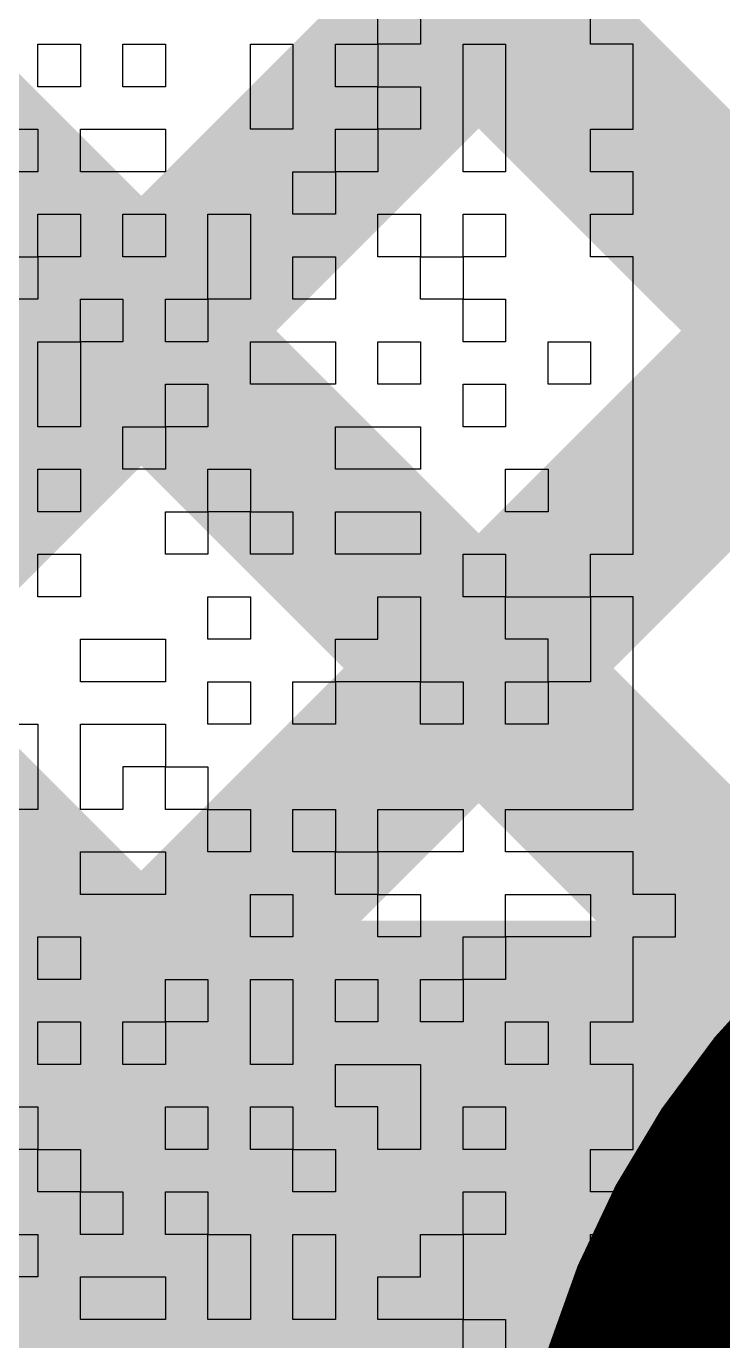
# Model space of a CAD drawing. Header units: millimetres. Extents: x 3.07 to 5.81, y 1.29 to 3.84.
# Drawn here: x 5.0298 to 5.059, y 2.6164 to 2.6715 of the extents above; entities that cross this region are included whole.
import ezdxf

# ---------------------------------------------------------------- set-up
doc = ezdxf.new("R2010")
doc.units = ezdxf.units.MM
doc.header["$MEASUREMENT"] = 0
for name, color, linetype in [('BottomLayer', 5, 'Continuous'), ('BottomOverlay', 54, 'Continuous'), ('TopLayer', 1, 'Continuous')]:
    doc.layers.add(name, color=color, linetype=linetype)

msp = doc.modelspace()

# ---------------------------------------------------------------- hatches: boundary and pattern name
at = {"layer": 'BottomLayer'}
for points in [[(4.727171572875254, 2.988778172875254), (4.732828427124746, 2.994435027124746), (5.085807727124746, 2.641455727124746), (5.080150872875254, 2.635798872875254)], [(4.727171572875254, 2.960493872875254), (4.732828427124746, 2.966150727124746), (5.066948527124747, 2.632030627124746), (5.061291672875254, 2.626373772875254)], [(4.727171572875254, 2.932209572875254), (4.732828427124746, 2.937866427124746), (5.057289027124746, 2.613405827124746), (5.051632172875254, 2.607748972875254)], [(4.732828427124746, 2.323007872875254), (4.727171572875254, 2.328664727124746), (5.263335272875254, 2.864828427124746), (5.268992127124746, 2.859171572875254)], [(4.732828427124746, 2.294723572875254), (4.727171572875254, 2.300380427124746), (5.291619572875254, 2.864828427124746), (5.297276427124746, 2.859171572875254)], [(4.732828427124746, 2.351292172875254), (4.727171572875254, 2.356949027124746), (5.235050972875253, 2.864828427124746), (5.240707827124746, 2.859171572875254)]]:
    msp.add_hatch(color=5, dxfattribs=at).paths.add_polyline_path(points)
at = {"layer": 'TopLayer'}
for points in [[(4.830926172875253, 2.828454972875254), (4.836583027124746, 2.834111827124746), (5.085321127124746, 2.585373727124746), (5.079664272875254, 2.579716872875254)], [(4.859210472875254, 2.828454972875254), (4.864867327124746, 2.834111827124746), (5.116881627124746, 2.582097527124746), (5.111224772875254, 2.576440672875254)], [(4.887494772875254, 2.828454972875254), (4.893151627124746, 2.834111827124746), (5.138010727124746, 2.589252727124746), (5.132353872875254, 2.583595872875254)], [(4.960707827124746, 2.579171572875254), (4.955050972875254, 2.584828427124746), (5.143310772875254, 2.773088227124746), (5.148967627124746, 2.767431372875254)], [(4.988992127124746, 2.579171572875254), (4.983335272875254, 2.584828427124746), (5.171595072875254, 2.773088227124746), (5.177251927124746, 2.767431372875254)], [(5.017276427124746, 2.579171572875254), (5.011619572875254, 2.584828427124746), (5.199879372875253, 2.773088227124746), (5.205536227124746, 2.767431372875254)], [(4.973, 2.595), (5.195, 2.595), (5.195, 2.634), (4.973, 2.634)]]:
    msp.add_hatch(color=1, dxfattribs=at).paths.add_polyline_path(points)

# ---------------------------------------------------------------- linework, layer by layer
at = {"layer": 'BottomLayer', "const_width": 0.008}
msp.add_lwpolyline([(5.054, 2.605, -0.4142135623730951), (5.088, 2.639)], format="xyb", dxfattribs=at)
at = {"layer": 'BottomOverlay'}
for p, q in [((5.0445231, 2.6707354), (5.0445231, 2.6725172)), ((5.0463048, 2.6725172), (5.0463048, 2.6707354)), ((5.0534317, 2.6707354), (5.0534317, 2.6725172)), ((5.0302692, 2.6689537), (5.0302692, 2.6707354)), ((5.0302692, 2.6707354), (5.0320509, 2.6707354)), ((5.0320509, 2.6707354), (5.0320509, 2.6689537)), ((5.0338327, 2.6689537), (5.0338327, 2.6707354)), ((5.0338327, 2.6707354), (5.0356144, 2.6707354)), ((5.0356144, 2.6707354), (5.0356144, 2.6689537)), ((5.0391779, 2.6689537), (5.0391779, 2.6707354)), ((5.0391779, 2.6707354), (5.0409596, 2.6707354)), ((5.0409596, 2.6707354), (5.0409596, 2.6689537)), ((5.0427413, 2.6689537), (5.0427413, 2.6707354)), ((5.0427413, 2.6707354), (5.0445231, 2.6707354)), ((5.0463048, 2.6707354), (5.0445231, 2.6707354)), ((5.0445231, 2.6707354), (5.0445231, 2.6689537)), ((5.0480865, 2.6689537), (5.0480865, 2.6707354)), ((5.0480865, 2.6707354), (5.0498682, 2.6707354)), ((5.0498682, 2.6707354), (5.0498682, 2.6689537)), ((5.0552135, 2.6707354), (5.0534317, 2.6707354)), ((5.0552135, 2.6689537), (5.0552135, 2.6707354)), ((5.0320509, 2.6689537), (5.0302692, 2.6689537)), ((5.0356144, 2.6689537), (5.0338327, 2.6689537)), ((5.0391779, 2.667172), (5.0391779, 2.6689537)), ((5.0409596, 2.6689537), (5.0409596, 2.667172)), ((5.0445231, 2.6689537), (5.0427413, 2.6689537)), ((5.0445231, 2.667172), (5.0445231, 2.6689537)), ((5.0445231, 2.6689537), (5.0463048, 2.6689537)), ((5.0463048, 2.6689537), (5.0463048, 2.667172)), ((5.0480865, 2.667172), (5.0480865, 2.6689537)), ((5.0498682, 2.6689537), (5.0498682, 2.667172)), ((5.0552135, 2.667172), (5.0552135, 2.6689537)), ((5.0284875, 2.667172), (5.0302692, 2.667172)), ((5.0302692, 2.667172), (5.0302692, 2.6653903)), ((5.0320509, 2.6653903), (5.0320509, 2.667172)), ((5.0320509, 2.667172), (5.0356144, 2.667172)), ((5.0356144, 2.667172), (5.0356144, 2.6653903)), ((5.0409596, 2.667172), (5.0391779, 2.667172)), ((5.0427413, 2.6653903), (5.0427413, 2.667172)), ((5.0427413, 2.667172), (5.0445231, 2.667172)), ((5.0463048, 2.667172), (5.0445231, 2.667172)), ((5.0445231, 2.667172), (5.0445231, 2.6653903)), ((5.0480865, 2.6653903), (5.0480865, 2.667172)), ((5.0498682, 2.667172), (5.0498682, 2.6653903)), ((5.0534317, 2.6653903), (5.0534317, 2.667172)), ((5.0534317, 2.667172), (5.0552135, 2.667172)), ((5.0302692, 2.6653903), (5.0284875, 2.6653903)), ((5.0356144, 2.6653903), (5.0320509, 2.6653903)), ((5.0409596, 2.6636085), (5.0409596, 2.6653903)), ((5.0409596, 2.6653903), (5.0427413, 2.6653903)), ((5.0445231, 2.6653903), (5.0427413, 2.6653903)), ((5.0427413, 2.6653903), (5.0427413, 2.6636085)), ((5.0498682, 2.6653903), (5.0480865, 2.6653903)), ((5.0552135, 2.6653903), (5.0534317, 2.6653903)), ((5.0552135, 2.6636085), (5.0552135, 2.6653903)), ((5.0302692, 2.6618268), (5.0302692, 2.6636085)), ((5.0302692, 2.6636085), (5.0320509, 2.6636085)), ((5.0320509, 2.6636085), (5.0320509, 2.6618268)), ((5.0338327, 2.6618268), (5.0338327, 2.6636085)), ((5.0338327, 2.6636085), (5.0356144, 2.6636085)), ((5.0356144, 2.6636085), (5.0356144, 2.6618268)), ((5.0373962, 2.6618268), (5.0373962, 2.6636085)), ((5.0373962, 2.6636085), (5.0391779, 2.6636085)), ((5.0391779, 2.6636085), (5.0391779, 2.6618268)), ((5.0427413, 2.6636085), (5.0409596, 2.6636085)), ((5.0445231, 2.6618268), (5.0445231, 2.6636085)), ((5.0445231, 2.6636085), (5.0463048, 2.6636085)), ((5.0463048, 2.6636085), (5.0463048, 2.6618268)), ((5.0480865, 2.6618268), (5.0480865, 2.6636085)), ((5.0480865, 2.6636085), (5.0498682, 2.6636085)), ((5.0498682, 2.6636085), (5.0498682, 2.6618268)), ((5.0534317, 2.6618268), (5.0534317, 2.6636085)), ((5.0534317, 2.6636085), (5.0552135, 2.6636085)), ((5.0284875, 2.6618268), (5.0302692, 2.6618268)), ((5.0320509, 2.6618268), (5.0302692, 2.6618268)), ((5.0302692, 2.6618268), (5.0302692, 2.6600451)), ((5.0356144, 2.6618268), (5.0338327, 2.6618268)), ((5.0373962, 2.6600451), (5.0373962, 2.6618268)), ((5.0391779, 2.6618268), (5.0391779, 2.6600451)), ((5.0409596, 2.6600451), (5.0409596, 2.6618268)), ((5.0409596, 2.6618268), (5.0427413, 2.6618268)), ((5.0427413, 2.6618268), (5.0427413, 2.6600451)), ((5.0463048, 2.6618268), (5.0445231, 2.6618268)), ((5.0463048, 2.6600451), (5.0463048, 2.6618268)), ((5.0463048, 2.6618268), (5.0480865, 2.6618268)), ((5.0498682, 2.6618268), (5.0480865, 2.6618268)), ((5.0480865, 2.6618268), (5.0480865, 2.6600451)), ((5.0552135, 2.6618268), (5.0534317, 2.6618268)), ((5.0552135, 2.6600451), (5.0552135, 2.6618268)), ((5.0302692, 2.6600451), (5.0284875, 2.6600451)), ((5.0320509, 2.6582634), (5.0320509, 2.6600451)), ((5.0320509, 2.6600451), (5.0338327, 2.6600451)), ((5.0338327, 2.6600451), (5.0338327, 2.6582634)), ((5.0356144, 2.6582634), (5.0356144, 2.6600451)), ((5.0356144, 2.6600451), (5.0373962, 2.6600451)), ((5.0391779, 2.6600451), (5.0373962, 2.6600451)), ((5.0373962, 2.6600451), (5.0373962, 2.6582634)), ((5.0427413, 2.6600451), (5.0409596, 2.6600451)), ((5.0480865, 2.6600451), (5.0463048, 2.6600451)), ((5.0480865, 2.6582634), (5.0480865, 2.6600451)), ((5.0480865, 2.6600451), (5.0498682, 2.6600451)), ((5.0498682, 2.6600451), (5.0498682, 2.6582634)), ((5.0552135, 2.6582634), (5.0552135, 2.6600451)), ((5.0302692, 2.6564816), (5.0302692, 2.6582634)), ((5.0302692, 2.6582634), (5.0320509, 2.6582634)), ((5.0338327, 2.6582634), (5.0320509, 2.6582634)), ((5.0320509, 2.6582634), (5.0320509, 2.6564816)), ((5.0373962, 2.6582634), (5.0356144, 2.6582634)), ((5.0391779, 2.6564816), (5.0391779, 2.6582634)), ((5.0391779, 2.6582634), (5.0427413, 2.6582634)), ((5.0427413, 2.6582634), (5.0427413, 2.6564816)), ((5.0445231, 2.6564816), (5.0445231, 2.6582634)), ((5.0445231, 2.6582634), (5.0463048, 2.6582634)), ((5.0463048, 2.6582634), (5.0463048, 2.6564816)), ((5.0498682, 2.6582634), (5.0480865, 2.6582634)), ((5.0516499, 2.6564816), (5.0516499, 2.6582634)), ((5.0516499, 2.6582634), (5.0534317, 2.6582634)), ((5.0534317, 2.6582634), (5.0534317, 2.6564816)), ((5.0552135, 2.6564816), (5.0552135, 2.6582634)), ((5.0302692, 2.6546999), (5.0302692, 2.6564816)), ((5.0320509, 2.6564816), (5.0320509, 2.6546999)), ((5.0356144, 2.6546999), (5.0356144, 2.6564816)), ((5.0356144, 2.6564816), (5.0373962, 2.6564816)), ((5.0373962, 2.6564816), (5.0373962, 2.6546999)), ((5.0427413, 2.6564816), (5.0391779, 2.6564816)), ((5.0463048, 2.6564816), (5.0445231, 2.6564816)), ((5.0480865, 2.6546999), (5.0480865, 2.6564816)), ((5.0480865, 2.6564816), (5.0498682, 2.6564816)), ((5.0498682, 2.6564816), (5.0498682, 2.6546999)), ((5.0534317, 2.6564816), (5.0516499, 2.6564816)), ((5.0552135, 2.6546999), (5.0552135, 2.6564816)), ((5.0320509, 2.6546999), (5.0302692, 2.6546999)), ((5.0338327, 2.6529181), (5.0338327, 2.6546999)), ((5.0338327, 2.6546999), (5.0356144, 2.6546999)), ((5.0373962, 2.6546999), (5.0356144, 2.6546999)), ((5.0356144, 2.6546999), (5.0356144, 2.6529181)), ((5.0427413, 2.6529181), (5.0427413, 2.6546999)), ((5.0427413, 2.6546999), (5.0463048, 2.6546999)), ((5.0463048, 2.6546999), (5.0463048, 2.6529181)), ((5.0498682, 2.6546999), (5.0480865, 2.6546999)), ((5.0552135, 2.6529181), (5.0552135, 2.6546999)), ((5.0302692, 2.6511364), (5.0302692, 2.6529181)), ((5.0302692, 2.6529181), (5.0320509, 2.6529181)), ((5.0320509, 2.6529181), (5.0320509, 2.6511364)), ((5.0356144, 2.6529181), (5.0338327, 2.6529181)), ((5.0373962, 2.6511364), (5.0373962, 2.6529181)), ((5.0373962, 2.6529181), (5.0391779, 2.6529181)), ((5.0391779, 2.6529181), (5.0391779, 2.6511364)), ((5.0463048, 2.6529181), (5.0427413, 2.6529181)), ((5.0498682, 2.6511364), (5.0498682, 2.6529181)), ((5.0498682, 2.6529181), (5.0516499, 2.6529181)), ((5.0516499, 2.6529181), (5.0516499, 2.6511364)), ((5.0552135, 2.6511364), (5.0552135, 2.6529181)), ((5.0320509, 2.6511364), (5.0302692, 2.6511364)), ((5.0356144, 2.6493547), (5.0356144, 2.6511364)), ((5.0356144, 2.6511364), (5.0373962, 2.6511364)), ((5.0391779, 2.6511364), (5.0373962, 2.6511364)), ((5.0373962, 2.6511364), (5.0373962, 2.6493547)), ((5.0391779, 2.6493547), (5.0391779, 2.6511364)), ((5.0391779, 2.6511364), (5.0409596, 2.6511364)), ((5.0409596, 2.6511364), (5.0409596, 2.6493547)), ((5.0427413, 2.6493547), (5.0427413, 2.6511364)), ((5.0427413, 2.6511364), (5.0463048, 2.6511364)), ((5.0463048, 2.6511364), (5.0463048, 2.6493547)), ((5.0516499, 2.6511364), (5.0498682, 2.6511364)), ((5.0552135, 2.6493547), (5.0552135, 2.6511364)), ((5.0302692, 2.647573), (5.0302692, 2.6493547)), ((5.0302692, 2.6493547), (5.0320509, 2.6493547)), ((5.0320509, 2.6493547), (5.0320509, 2.647573)), ((5.0373962, 2.6493547), (5.0356144, 2.6493547)), ((5.0409596, 2.6493547), (5.0391779, 2.6493547)), ((5.0463048, 2.6493547), (5.0427413, 2.6493547)), ((5.0480865, 2.647573), (5.0480865, 2.6493547)), ((5.0480865, 2.6493547), (5.0498682, 2.6493547)), ((5.0498682, 2.6493547), (5.0498682, 2.647573)), ((5.0534317, 2.647573), (5.0534317, 2.6493547)), ((5.0534317, 2.6493547), (5.0552135, 2.6493547)), ((5.0320509, 2.647573), (5.0302692, 2.647573)), ((5.0373962, 2.6457912), (5.0373962, 2.647573)), ((5.0373962, 2.647573), (5.0391779, 2.647573)), ((5.0391779, 2.647573), (5.0391779, 2.6457912)), ((5.0445231, 2.6457912), (5.0445231, 2.647573)), ((5.0445231, 2.647573), (5.0463048, 2.647573)), ((5.0463048, 2.647573), (5.0463048, 2.6457912)), ((5.0498682, 2.647573), (5.0480865, 2.647573)), ((5.0498682, 2.6457912), (5.0498682, 2.647573)), ((5.0498682, 2.647573), (5.0534317, 2.647573)), ((5.0552135, 2.647573), (5.0534317, 2.647573)), ((5.0534317, 2.647573), (5.0534317, 2.6457912)), ((5.0552135, 2.6457912), (5.0552135, 2.647573)), ((5.0320509, 2.6440095), (5.0320509, 2.6457912)), ((5.0320509, 2.6457912), (5.0356144, 2.6457912)), ((5.0356144, 2.6457912), (5.0356144, 2.6440095)), ((5.0391779, 2.6457912), (5.0373962, 2.6457912)), ((5.0427413, 2.6440095), (5.0427413, 2.6457912)), ((5.0427413, 2.6457912), (5.0445231, 2.6457912)), ((5.0463048, 2.6457912), (5.0463048, 2.6440095)), ((5.0516499, 2.6457912), (5.0498682, 2.6457912)), ((5.0516499, 2.6440095), (5.0516499, 2.6457912)), ((5.0534317, 2.6457912), (5.0534317, 2.6440095)), ((5.0552135, 2.6440095), (5.0552135, 2.6457912)), ((5.0356144, 2.6440095), (5.0320509, 2.6440095)), ((5.0373962, 2.6422278), (5.0373962, 2.6440095)), ((5.0373962, 2.6440095), (5.0391779, 2.6440095)), ((5.0391779, 2.6440095), (5.0391779, 2.6422278)), ((5.0409596, 2.6422278), (5.0409596, 2.6440095)), ((5.0409596, 2.6440095), (5.0427413, 2.6440095)), ((5.0463048, 2.6440095), (5.0427413, 2.6440095)), ((5.0427413, 2.6440095), (5.0427413, 2.6422278)), ((5.0463048, 2.6422278), (5.0463048, 2.6440095)), ((5.0463048, 2.6440095), (5.0480865, 2.6440095)), ((5.0480865, 2.6440095), (5.0480865, 2.6422278)), ((5.0498682, 2.6422278), (5.0498682, 2.6440095)), ((5.0498682, 2.6440095), (5.0516499, 2.6440095)), ((5.0534317, 2.6440095), (5.0516499, 2.6440095)), ((5.0516499, 2.6440095), (5.0516499, 2.6422278)), ((5.0552135, 2.6422278), (5.0552135, 2.6440095)), ((5.0284875, 2.6422278), (5.0302692, 2.6422278)), ((5.0302692, 2.6422278), (5.0302692, 2.640446)), ((5.0320509, 2.640446), (5.0320509, 2.6422278)), ((5.0320509, 2.6422278), (5.0356144, 2.6422278)), ((5.0356144, 2.6422278), (5.0356144, 2.640446)), ((5.0391779, 2.6422278), (5.0373962, 2.6422278)), ((5.0427413, 2.6422278), (5.0409596, 2.6422278)), ((5.0480865, 2.6422278), (5.0463048, 2.6422278)), ((5.0516499, 2.6422278), (5.0498682, 2.6422278)), ((5.0552135, 2.640446), (5.0552135, 2.6422278)), ((5.0302692, 2.640446), (5.0302692, 2.6386643)), ((5.0320509, 2.6386643), (5.0320509, 2.640446)), ((5.0356144, 2.640446), (5.0338327, 2.640446)), ((5.0338327, 2.640446), (5.0338327, 2.6386643)), ((5.0356144, 2.6386643), (5.0356144, 2.640446)), ((5.0356144, 2.640446), (5.0373962, 2.640446)), ((5.0373962, 2.640446), (5.0373962, 2.6386643)), ((5.0552135, 2.6386643), (5.0552135, 2.640446)), ((5.0302692, 2.6386643), (5.0284875, 2.6386643)), ((5.0338327, 2.6386643), (5.0320509, 2.6386643)), ((5.0373962, 2.6386643), (5.0356144, 2.6386643)), ((5.0373962, 2.6368826), (5.0373962, 2.6386643)), ((5.0373962, 2.6386643), (5.0391779, 2.6386643)), ((5.0391779, 2.6386643), (5.0391779, 2.6368826)), ((5.0409596, 2.6368826), (5.0409596, 2.6386643)), ((5.0409596, 2.6386643), (5.0427413, 2.6386643)), ((5.0427413, 2.6386643), (5.0427413, 2.6368826)), ((5.0445231, 2.6368826), (5.0445231, 2.6386643)), ((5.0445231, 2.6386643), (5.0480865, 2.6386643)), ((5.0480865, 2.6386643), (5.0480865, 2.6368826)), ((5.0498682, 2.6368826), (5.0498682, 2.6386643)), ((5.0498682, 2.6386643), (5.0552135, 2.6386643)), ((5.0320509, 2.6351008), (5.0320509, 2.6368826)), ((5.0320509, 2.6368826), (5.0356144, 2.6368826)), ((5.0356144, 2.6368826), (5.0356144, 2.6351008)), ((5.0391779, 2.6368826), (5.0373962, 2.6368826)), ((5.0427413, 2.6368826), (5.0409596, 2.6368826)), ((5.0427413, 2.6351008), (5.0427413, 2.6368826)), ((5.0427413, 2.6368826), (5.0445231, 2.6368826)), ((5.0480865, 2.6368826), (5.0445231, 2.6368826)), ((5.0445231, 2.6368826), (5.0445231, 2.6351008)), ((5.0552135, 2.6368826), (5.0498682, 2.6368826)), ((5.0552135, 2.6351008), (5.0552135, 2.6368826)), ((5.0356144, 2.6351008), (5.0320509, 2.6351008)), ((5.0391779, 2.6333191), (5.0391779, 2.6351008)), ((5.0391779, 2.6351008), (5.0409596, 2.6351008)), ((5.0409596, 2.6351008), (5.0409596, 2.6333191)), ((5.0445231, 2.6351008), (5.0427413, 2.6351008)), ((5.0445231, 2.6333191), (5.0445231, 2.6351008)), ((5.0445231, 2.6351008), (5.0463048, 2.6351008)), ((5.0463048, 2.6351008), (5.0463048, 2.6333191)), ((5.0498682, 2.6333191), (5.0498682, 2.6351008)), ((5.0498682, 2.6351008), (5.0534317, 2.6351008)), ((5.0534317, 2.6351008), (5.0534317, 2.6333191)), ((5.0569952, 2.6351008), (5.0552135, 2.6351008)), ((5.0569952, 2.6333191), (5.0569952, 2.6351008)), ((5.0302692, 2.6315373), (5.0302692, 2.6333191)), ((5.0302692, 2.6333191), (5.0320509, 2.6333191)), ((5.0320509, 2.6333191), (5.0320509, 2.6315373)), ((5.0409596, 2.6333191), (5.0391779, 2.6333191)), ((5.0463048, 2.6333191), (5.0445231, 2.6333191)), ((5.0480865, 2.6315373), (5.0480865, 2.6333191)), ((5.0480865, 2.6333191), (5.0498682, 2.6333191)), ((5.0534317, 2.6333191), (5.0498682, 2.6333191)), ((5.0498682, 2.6333191), (5.0498682, 2.6315373)), ((5.0552135, 2.6315373), (5.0552135, 2.6333191)), ((5.0552135, 2.6333191), (5.0569952, 2.6333191)), ((5.0320509, 2.6315373), (5.0302692, 2.6315373)), ((5.0356144, 2.6297556), (5.0356144, 2.6315373)), ((5.0356144, 2.6315373), (5.0373962, 2.6315373)), ((5.0373962, 2.6315373), (5.0373962, 2.6297556)), ((5.0391779, 2.6297556), (5.0391779, 2.6315373)), ((5.0391779, 2.6315373), (5.0409596, 2.6315373)), ((5.0409596, 2.6315373), (5.0409596, 2.6297556)), ((5.0427413, 2.6297556), (5.0427413, 2.6315373)), ((5.0427413, 2.6315373), (5.0445231, 2.6315373)), ((5.0445231, 2.6315373), (5.0445231, 2.6297556)), ((5.0463048, 2.6297556), (5.0463048, 2.6315373)), ((5.0463048, 2.6315373), (5.0480865, 2.6315373)), ((5.0498682, 2.6315373), (5.0480865, 2.6315373)), ((5.0480865, 2.6315373), (5.0480865, 2.6297556)), ((5.0552135, 2.6297556), (5.0552135, 2.6315373)), ((5.0302692, 2.6279739), (5.0302692, 2.6297556)), ((5.0302692, 2.6297556), (5.0320509, 2.6297556)), ((5.0320509, 2.6297556), (5.0320509, 2.6279739)), ((5.0338327, 2.6279739), (5.0338327, 2.6297556)), ((5.0338327, 2.6297556), (5.0356144, 2.6297556)), ((5.0373962, 2.6297556), (5.0356144, 2.6297556)), ((5.0356144, 2.6297556), (5.0356144, 2.6279739)), ((5.0391779, 2.6279739), (5.0391779, 2.6297556)), ((5.0409596, 2.6297556), (5.0409596, 2.6279739)), ((5.0445231, 2.6297556), (5.0427413, 2.6297556)), ((5.0480865, 2.6297556), (5.0463048, 2.6297556)), ((5.0498682, 2.6279739), (5.0498682, 2.6297556)), ((5.0498682, 2.6297556), (5.0516499, 2.6297556)), ((5.0516499, 2.6297556), (5.0516499, 2.6279739)), ((5.0534317, 2.6279739), (5.0534317, 2.6297556)), ((5.0534317, 2.6297556), (5.0552135, 2.6297556)), ((5.0320509, 2.6279739), (5.0302692, 2.6279739)), ((5.0356144, 2.6279739), (5.0338327, 2.6279739)), ((5.0409596, 2.6279739), (5.0391779, 2.6279739)), ((5.0427413, 2.6261922), (5.0427413, 2.6279739)), ((5.0427413, 2.6279739), (5.0463048, 2.6279739)), ((5.0463048, 2.6279739), (5.0463048, 2.6261922)), ((5.0516499, 2.6279739), (5.0498682, 2.6279739)), ((5.0552135, 2.6279739), (5.0534317, 2.6279739)), ((5.0552135, 2.6261922), (5.0552135, 2.6279739)), ((5.0284875, 2.6261922), (5.0302692, 2.6261922)), ((5.0302692, 2.6261922), (5.0302692, 2.6244105)), ((5.0356144, 2.6244105), (5.0356144, 2.6261922)), ((5.0356144, 2.6261922), (5.0373962, 2.6261922)), ((5.0373962, 2.6261922), (5.0373962, 2.6244105)), ((5.0391779, 2.6244105), (5.0391779, 2.6261922)), ((5.0391779, 2.6261922), (5.0409596, 2.6261922)), ((5.0409596, 2.6261922), (5.0409596, 2.6244105)), ((5.0445231, 2.6261922), (5.0427413, 2.6261922)), ((5.0445231, 2.6244105), (5.0445231, 2.6261922)), ((5.0463048, 2.6261922), (5.0463048, 2.6244105)), ((5.0480865, 2.6244105), (5.0480865, 2.6261922)), ((5.0480865, 2.6261922), (5.0498682, 2.6261922)), ((5.0498682, 2.6261922), (5.0498682, 2.6244105)), ((5.0552135, 2.6244105), (5.0552135, 2.6261922)), ((5.0302692, 2.6244105), (5.0267057, 2.6244105)), ((5.0302692, 2.6226287), (5.0302692, 2.6244105)), ((5.0302692, 2.6244105), (5.0320509, 2.6244105)), ((5.0320509, 2.6244105), (5.0320509, 2.6226287)), ((5.0373962, 2.6244105), (5.0356144, 2.6244105)), ((5.0409596, 2.6244105), (5.0391779, 2.6244105)), ((5.0409596, 2.6226287), (5.0409596, 2.6244105)), ((5.0409596, 2.6244105), (5.0427413, 2.6244105)), ((5.0427413, 2.6244105), (5.0427413, 2.6226287)), ((5.0463048, 2.6244105), (5.0445231, 2.6244105)), ((5.0498682, 2.6244105), (5.0480865, 2.6244105)), ((5.0534317, 2.6226287), (5.0534317, 2.6244105)), ((5.0534317, 2.6244105), (5.0552135, 2.6244105)), ((5.0320509, 2.6226287), (5.0302692, 2.6226287)), ((5.0320509, 2.6208469), (5.0320509, 2.6226287)), ((5.0320509, 2.6226287), (5.0338327, 2.6226287)), ((5.0338327, 2.6226287), (5.0338327, 2.6208469)), ((5.0356144, 2.6208469), (5.0356144, 2.6226287)), ((5.0356144, 2.6226287), (5.0373962, 2.6226287)), ((5.0373962, 2.6226287), (5.0373962, 2.6208469)), ((5.0427413, 2.6226287), (5.0409596, 2.6226287)), ((5.0480865, 2.6208469), (5.0480865, 2.6226287)), ((5.0480865, 2.6226287), (5.0498682, 2.6226287)), ((5.0498682, 2.6226287), (5.0498682, 2.6208469)), ((5.0552135, 2.6226287), (5.0534317, 2.6226287)), ((5.0552135, 2.6208469), (5.0552135, 2.6226287)), ((5.0284875, 2.6208469), (5.0302692, 2.6208469)), ((5.0302692, 2.6208469), (5.0302692, 2.6190652)), ((5.0338327, 2.6208469), (5.0320509, 2.6208469)), ((5.0373962, 2.6208469), (5.0356144, 2.6208469)), ((5.0373962, 2.6190652), (5.0373962, 2.6208469)), ((5.0373962, 2.6208469), (5.0391779, 2.6208469)), ((5.0391779, 2.6208469), (5.0391779, 2.6190652)), ((5.0409596, 2.6190652), (5.0409596, 2.6208469)), ((5.0409596, 2.6208469), (5.0427413, 2.6208469)), ((5.0427413, 2.6208469), (5.0427413, 2.6190652)), ((5.0463048, 2.6190652), (5.0463048, 2.6208469)), ((5.0463048, 2.6208469), (5.0480865, 2.6208469)), ((5.0498682, 2.6208469), (5.0480865, 2.6208469)), ((5.0480865, 2.6208469), (5.0480865, 2.6190652)), ((5.0534317, 2.6190652), (5.0534317, 2.6208469)), ((5.0534317, 2.6208469), (5.0552135, 2.6208469)), ((5.0302692, 2.6190652), (5.0284875, 2.6190652)), ((5.0320509, 2.6172835), (5.0320509, 2.6190652)), ((5.0320509, 2.6190652), (5.0356144, 2.6190652)), ((5.0356144, 2.6190652), (5.0356144, 2.6172835)), ((5.0373962, 2.6172835), (5.0373962, 2.6190652)), ((5.0391779, 2.6190652), (5.0391779, 2.6172835)), ((5.0409596, 2.6172835), (5.0409596, 2.6190652)), ((5.0427413, 2.6190652), (5.0427413, 2.6172835)), ((5.0445231, 2.6172835), (5.0445231, 2.6190652)), ((5.0445231, 2.6190652), (5.0463048, 2.6190652)), ((5.0480865, 2.6190652), (5.0480865, 2.6172835)), ((5.0552135, 2.6190652), (5.0534317, 2.6190652)), ((5.0552135, 2.6172835), (5.0552135, 2.6190652)), ((5.0356144, 2.6172835), (5.0320509, 2.6172835)), ((5.0391779, 2.6172835), (5.0373962, 2.6172835)), ((5.0427413, 2.6172835), (5.0409596, 2.6172835)), ((5.0480865, 2.6172835), (5.0445231, 2.6172835)), ((5.0480865, 2.6155018), (5.0480865, 2.6172835)), ((5.0480865, 2.6172835), (5.0498682, 2.6172835)), ((5.0498682, 2.6172835), (5.0498682, 2.6155018)), ((5.0552135, 2.6155018), (5.0552135, 2.6172835))]:
    msp.add_line(p, q, dxfattribs=at)

doc.saveas('drawing.dxf')
